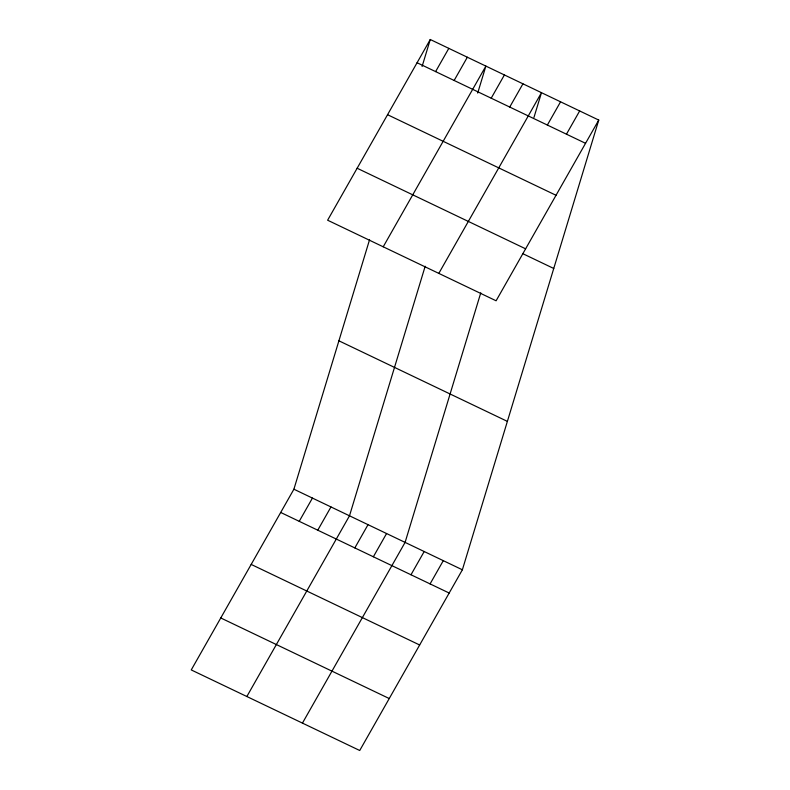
<?xml version="1.0" encoding="UTF-8"?>
<svg xmlns="http://www.w3.org/2000/svg" width="790" height="790" viewBox="0 0 790 790"><rect width="100%" height="100%" fill="white"/><g stroke="black" fill="none" stroke-linecap="round" stroke-linejoin="round"><path stroke-width="1.19" d="M598.751 120.07L496.1 300.783L327.623 220.213L430.274 39.5L598.751 120.07L462.377 569.788L359.726 750.5L191.249 669.93L293.9 489.217L369.582 239.656M422.097 66.478L430.274 39.5M425.178 266.25L349.496 515.811L246.845 696.513M477.693 93.072L485.88 66.093L383.219 246.796M480.774 292.833L405.092 542.394L302.442 723.107M533.971 117.414L541.476 92.677L438.815 273.389M435.606 71.604L448.809 48.368M454.141 80.471L467.344 57.226M491.202 98.197L504.405 74.951M509.738 107.055L522.94 83.819M299.232 521.321L312.435 498.085M547.361 125.047L560.564 101.811M317.768 530.189L330.971 506.943M566.46 134.181L579.663 110.946M354.829 547.914L368.031 524.669M373.364 556.772L386.567 533.536M410.988 574.774L424.191 551.529M430.086 583.899L443.289 560.663M417.071 62.736L585.548 143.316M387.554 114.708L556.032 195.278M357.139 168.24L525.617 248.82M522.99 253.768L553.75 268.481M338.91 340.816L507.387 421.386M293.9 489.217L462.377 569.788M280.697 512.463L449.174 593.033M251.181 564.425L419.658 644.995M220.766 617.958L389.243 698.538"/></g></svg>
